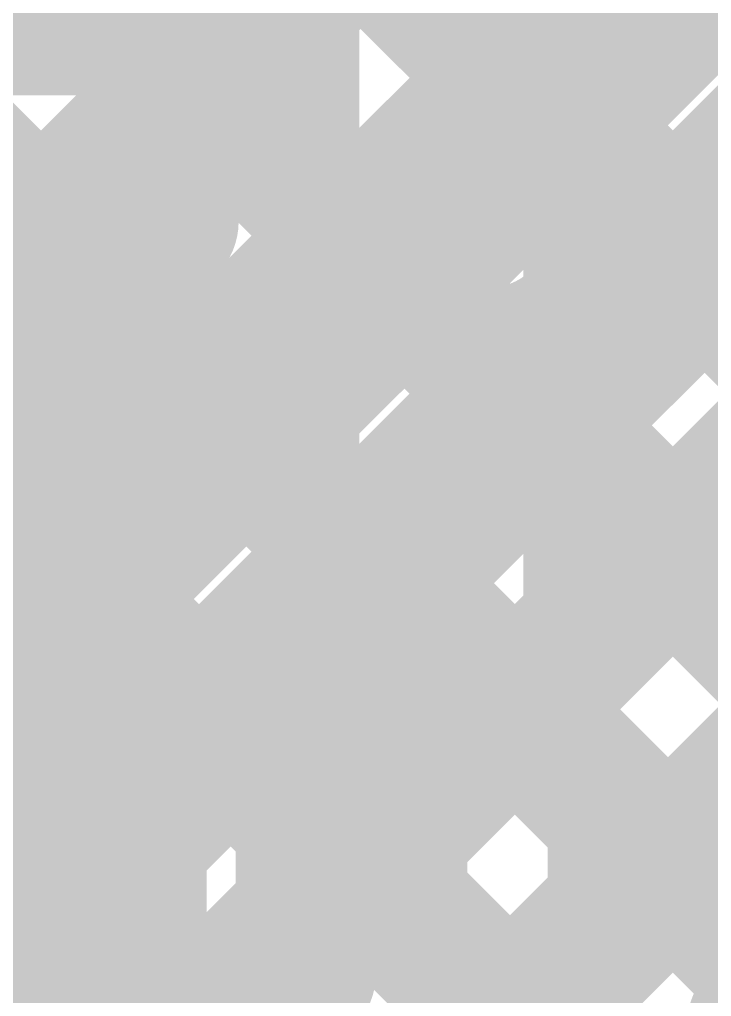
# Model space of a CAD drawing. Header units: millimetres. Extents: x 13 to 259, y -2 to 326.
# Drawn here: x 141.222 to 143.081, y 85.778 to 88.403 of the extents above; entities that cross this region are included whole.
import ezdxf

# ---------------------------------------------------------------- set-up
doc = ezdxf.new("R2010")
doc.units = ezdxf.units.MM
for name, color, linetype in [('ConnectLayer', 7, 'Continuous'), ('Mechanical14', 56, 'Continuous'), ('MidLayer2', 76, 'Continuous'), ('MidLayer3', 90, 'Continuous'), ('MidLayer4', 156, 'Continuous'), ('TopOverlay', 2, 'Continuous')]:
    doc.layers.add(name, color=color, linetype=linetype)

# ---------------------------------------------------------------- blocks, each defined once
blk = doc.blocks.new('SAMTEC_ASP_127797_01_185')
at = {"layer": 'Mechanical14', "const_width": 0.1}
for points in [[(14.4526, 7.3406), (13.4874, 7.3406)], [(14.4526, 7.3406), (13.4874, 7.3406)], [(16.9926, 7.3406), (16.0274, 7.3406)], [(16.9926, 7.3406), (16.0274, 7.3406)], [(14.7066, 6.4262), (14.7066, 7.0866)], [(14.7066, 6.4262), (14.7066, 7.0866)], [(15.7734, 6.4262), (15.7734, 7.0866)], [(15.7734, 6.4262), (15.7734, 7.0866)], [(15.5194, 6.1722), (14.9606, 6.1722)], [(15.5194, 6.1722), (14.9606, 6.1722)]]:
    blk.add_lwpolyline(points, dxfattribs=at)
at = {"layer": 'Mechanical14', "const_width": 0.05}
for points in [[(14.4276, 7.3406, 1), (14.4776, 7.3406, 1)], [(14.4276, 7.3406, 1), (14.4776, 7.3406, 1)], [(14.4276, 7.3406, 1), (14.4776, 7.3406, 1)], [(16.0024, 7.3406, 1), (16.0524, 7.3406, 1)], [(16.0024, 7.3406, 1), (16.0524, 7.3406, 1)], [(16.0024, 7.3406, 1), (16.0524, 7.3406, 1)], [(14.6816, 7.0866, 1), (14.7316, 7.0866, 1)], [(14.6816, 7.0866, 1), (14.7316, 7.0866, 1)], [(14.6816, 7.0866, 1), (14.7316, 7.0866, 1)], [(15.7484, 7.0866, 1), (15.7984, 7.0866, 1)], [(15.7484, 7.0866, 1), (15.7984, 7.0866, 1)], [(15.7484, 7.0866, 1), (15.7984, 7.0866, 1)], [(14.6816, 6.4262, 1), (14.7316, 6.4262, 1)], [(14.6816, 6.4262, 1), (14.7316, 6.4262, 1)], [(14.6816, 6.4262, 1), (14.7316, 6.4262, 1)], [(14.6816, 6.4262, 1), (14.7316, 6.4262, 1)], [(15.7484, 6.4262, 1), (15.7984, 6.4262, 1)], [(15.7484, 6.4262, 1), (15.7984, 6.4262, 1)], [(15.7484, 6.4262, 1), (15.7984, 6.4262, 1)], [(15.7484, 6.4262, 1), (15.7984, 6.4262, 1)], [(14.9356, 6.1722, 1), (14.9856, 6.1722, 1)], [(14.9356, 6.1722, 1), (14.9856, 6.1722, 1)], [(14.9356, 6.1722, 1), (14.9856, 6.1722, 1)], [(14.9356, 6.1722, 1), (14.9856, 6.1722, 1)], [(15.4944, 6.1722, 1), (15.5444, 6.1722, 1)], [(15.4944, 6.1722, 1), (15.5444, 6.1722, 1)], [(15.4944, 6.1722, 1), (15.5444, 6.1722, 1)], [(15.4944, 6.1722, 1), (15.5444, 6.1722, 1)]]:
    blk.add_lwpolyline(points, format="xyb", close=True, dxfattribs=at)
at = {"layer": 'Mechanical14', "const_width": 0.1}
for points in [[(14.4526, 7.3406, -0.414214), (14.7066, 7.0866)], [(15.7734, 7.0866, -0.414214), (16.0274, 7.3406)], [(14.9606, 6.1722, -0.414214), (14.7066, 6.4262)], [(14.9606, 6.1722, -0.414214), (14.7066, 6.4262)], [(15.7734, 6.4262, -0.414214), (15.5194, 6.1722)], [(15.7734, 6.4262, -0.414214), (15.5194, 6.1722)]]:
    blk.add_lwpolyline(points, format="xyb", dxfattribs=at)
at = {"layer": 'TopOverlay', "const_width": 0.2}
for points in [[(14.4526, 7.3406), (13.4874, 7.3406)], [(14.4526, 7.3406), (13.4874, 7.3406)], [(16.9926, 7.3406), (16.0274, 7.3406)], [(16.9926, 7.3406), (16.0274, 7.3406)], [(14.7066, 6.4262), (14.7066, 7.0866)], [(14.7066, 6.4262), (14.7066, 7.0866)], [(15.7734, 6.4262), (15.7734, 7.0866)], [(15.7734, 6.4262), (15.7734, 7.0866)], [(15.5194, 6.1722), (14.9606, 6.1722)], [(15.5194, 6.1722), (14.9606, 6.1722)]]:
    blk.add_lwpolyline(points, dxfattribs=at)
at = {"layer": 'TopOverlay', "const_width": 0.1}
for points in [[(14.4026, 7.3406, 1), (14.5026, 7.3406, 1)], [(14.4026, 7.3406, 1), (14.5026, 7.3406, 1)], [(14.4026, 7.3406, 1), (14.5026, 7.3406, 1)], [(15.9774, 7.3406, 1), (16.0774, 7.3406, 1)], [(15.9774, 7.3406, 1), (16.0774, 7.3406, 1)], [(15.9774, 7.3406, 1), (16.0774, 7.3406, 1)], [(14.6566, 7.0866, 1), (14.7566, 7.0866, 1)], [(14.6566, 7.0866, 1), (14.7566, 7.0866, 1)], [(14.6566, 7.0866, 1), (14.7566, 7.0866, 1)], [(15.7234, 7.0866, 1), (15.8234, 7.0866, 1)], [(15.7234, 7.0866, 1), (15.8234, 7.0866, 1)], [(15.7234, 7.0866, 1), (15.8234, 7.0866, 1)], [(14.6566, 6.4262, 1), (14.7566, 6.4262, 1)], [(14.6566, 6.4262, 1), (14.7566, 6.4262, 1)], [(14.6566, 6.4262, 1), (14.7566, 6.4262, 1)], [(14.6566, 6.4262, 1), (14.7566, 6.4262, 1)], [(15.7234, 6.4262, 1), (15.8234, 6.4262, 1)], [(15.7234, 6.4262, 1), (15.8234, 6.4262, 1)], [(15.7234, 6.4262, 1), (15.8234, 6.4262, 1)], [(15.7234, 6.4262, 1), (15.8234, 6.4262, 1)], [(14.9106, 6.1722, 1), (15.0106, 6.1722, 1)], [(14.9106, 6.1722, 1), (15.0106, 6.1722, 1)], [(14.9106, 6.1722, 1), (15.0106, 6.1722, 1)], [(14.9106, 6.1722, 1), (15.0106, 6.1722, 1)], [(15.4694, 6.1722, 1), (15.5694, 6.1722, 1)], [(15.4694, 6.1722, 1), (15.5694, 6.1722, 1)], [(15.4694, 6.1722, 1), (15.5694, 6.1722, 1)], [(15.4694, 6.1722, 1), (15.5694, 6.1722, 1)]]:
    blk.add_lwpolyline(points, format="xyb", close=True, dxfattribs=at)
at = {"layer": 'TopOverlay', "const_width": 0.2}
for points in [[(14.4526, 7.3406, -0.414214), (14.7066, 7.0866)], [(15.7734, 7.0866, -0.414214), (16.0274, 7.3406)], [(14.9606, 6.1722, -0.414214), (14.7066, 6.4262)], [(14.9606, 6.1722, -0.414214), (14.7066, 6.4262)], [(15.7734, 6.4262, -0.414214), (15.5194, 6.1722)], [(15.7734, 6.4262, -0.414214), (15.5194, 6.1722)]]:
    blk.add_lwpolyline(points, format="xyb", dxfattribs=at)

msp = doc.modelspace()

# ---------------------------------------------------------------- linework, layer by layer
at = {"layer": 'ConnectLayer', "const_width": 0.4}
for points in [[(133.8479, 96.1028), (144.7858, 85.1649)], [(133.8479, 96.1028), (144.7858, 85.1649)], [(134.035, 95.9156), (142.256, 87.6947)], [(137.8465, 93.8013), (143.7485, 87.8992)], [(137.8465, 93.8013), (143.7485, 87.8992)], [(137.8465, 93.8013), (143.1046, 88.5432)], [(137.3517, 93.4476), (145.6511, 85.1482)], [(137.3517, 93.4476), (145.6511, 85.1482)], [(137.3517, 93.4476), (142.6803, 88.1189)], [(133.1602, 80.5515), (143.6087, 91)], [(133.1602, 80.5515), (143.6087, 91)], [(133.1602, 80.5515), (143.6087, 91)], [(133.926, 80.4687), (143.8676, 90.4104)], [(133.926, 80.4687), (143.8676, 90.4104)], [(133.926, 80.4687), (143.8676, 90.4104)], [(139.1148, 89.9874), (143.9801, 85.122)], [(139.1148, 89.9874), (143.9801, 85.122)], [(139.1148, 89.9874), (141.8318, 87.2704)], [(133.6661, 79.3604), (143.6826, 89.3768)], [(133.6661, 79.3604), (143.6826, 89.3768)], [(133.6661, 79.3604), (143.6826, 89.3768)], [(139.1448, 89.1088), (143.3036, 84.95)], [(139.1448, 89.1088), (143.3036, 84.95)], [(139.1448, 89.1088), (141.4075, 86.8461)], [(141.1442, 86.5828), (143.3312, 88.7698)], [(134.0722, 78.9179), (143.6515, 88.4972)], [(134.0722, 78.9179), (143.6515, 88.4972)], [(138.9246, 88.4805), (145.3101, 82.095)], [(138.9246, 88.4805), (145.3101, 82.095)], [(142.0024, 86.7243), (143.6949, 88.4168)], [(141.525, 86.2), (143.714, 88.389)], [(137.283, 83.8257), (141.3173, 87.86)], [(137.8687, 87.86), (141.6108, 87.86)], [(141.0816, 87.3308), (141.6108, 87.86)], [(141.2421, 87.86), (141.4265, 87.6757)], [(143.0387, 87.7606), (145.6511, 85.1482)], [(143.0621, 87.7371), (143.7939, 87.0053)], [(127.0089, 71.0061), (143.6089, 87.6061)], [(127.0089, 71.0061), (143.6089, 87.6061)], [(141.525, 85.5223), (143.6089, 87.6062)], [(142.0024, 85.9996), (143.6089, 87.6061)], [(142.6144, 87.3363), (144.7858, 85.1649)], [(142.6379, 87.3128), (143.6842, 86.2665)], [(129.3674, 71.6675), (144.9371, 87.2372)], [(129.3674, 71.6675), (144.9371, 87.2372)], [(136.9901, 79.2902), (144.9371, 87.2372)], [(128.9034, 72.052), (143.867, 87.0156)], [(128.9034, 72.052), (143.867, 87.0156)], [(136.2164, 79.365), (143.867, 87.0156)], [(142.1901, 86.912), (143.9801, 85.122)], [(142.2136, 86.8886), (143.2811, 85.821)], [(141.525, 84.6738), (143.6457, 86.7944)], [(142.0024, 85.995), (142.0024, 86.7243)], [(141.7893, 86.4643), (143.3036, 84.95)], [(142.0024, 86.2512), (143.3036, 84.95)], [(141.525, 80.8316), (141.525, 86.2)], [(141.525, 85.88), (143.5612, 83.8439)], [(139.1359, 82.9049), (141.8433, 85.6122)], [(141.8181, 85.587), (145.3101, 82.095)]]:
    msp.add_lwpolyline(points, dxfattribs=at)
at = {"layer": 'ConnectLayer', "const_width": 0.2}
for points in [[(143.0046, 88.5432, 1), (143.2046, 88.5432, 1)], [(142.5803, 88.1189, 1), (142.7803, 88.1189, 1)], [(141.1421, 87.86, 1), (141.3421, 87.86, 1)], [(141.2173, 87.86, 1), (141.4173, 87.86, 1)], [(141.5108, 87.86, 1), (141.7108, 87.86, 1)], [(141.5108, 87.86, 1), (141.7108, 87.86, 1)], [(142.9387, 87.7606, 1), (143.1387, 87.7606, 1)], [(142.9621, 87.7371, 1), (143.1621, 87.7371, 1)], [(142.156, 87.6947, 1), (142.356, 87.6947, 1)], [(141.3265, 87.6757, 1), (141.5265, 87.6757, 1)], [(140.9806, 87.3298, 1), (141.1806, 87.3298, 1)], [(140.9816, 87.3308, 1), (141.1816, 87.3308, 1)], [(140.9816, 87.3308, 1), (141.1816, 87.3308, 1)], [(142.5144, 87.3363, 1), (142.7144, 87.3363, 1)], [(142.5379, 87.3128, 1), (142.7379, 87.3128, 1)], [(141.7318, 87.2704, 1), (141.9318, 87.2704, 1)], [(142.0901, 86.912, 1), (142.2901, 86.912, 1)], [(142.1136, 86.8886, 1), (142.3136, 86.8886, 1)], [(141.3075, 86.8461, 1), (141.5075, 86.8461, 1)], [(141.9024, 86.7243, 1), (142.1024, 86.7243, 1)], [(141.9024, 86.7243, 1), (142.1024, 86.7243, 1)], [(141.0432, 86.5818, 1), (141.2432, 86.5818, 1)], [(141.0442, 86.5828, 1), (141.2442, 86.5828, 1)], [(141.0442, 86.5828, 1), (141.2442, 86.5828, 1)], [(141.6893, 86.4643, 1), (141.8893, 86.4643, 1)], [(141.9024, 86.2512, 1), (142.1024, 86.2512, 1)], [(141.425, 86.2, 1), (141.625, 86.2, 1)], [(141.425, 86.2, 1), (141.625, 86.2, 1)], [(141.9024, 85.9996, 1), (142.1024, 85.9996, 1)], [(141.9024, 85.995, 1), (142.1024, 85.995, 1)], [(141.9024, 85.995, 1), (142.1024, 85.995, 1)], [(141.9024, 85.995, 1), (142.1024, 85.995, 1)], [(141.425, 85.88, 1), (141.625, 85.88, 1)], [(141.7433, 85.6122, 1), (141.9433, 85.6122, 1)], [(141.7433, 85.6122, 1), (141.9433, 85.6122, 1)], [(141.7443, 85.6132, 1), (141.9443, 85.6132, 1)], [(141.7181, 85.587, 1), (141.9181, 85.587, 1)]]:
    msp.add_lwpolyline(points, format="xyb", close=True, dxfattribs=at)
at = {"layer": 'ConnectLayer', "const_width": 0.4}
for points in [[(140.9224, 86.948, -0.199574), (141.0816, 87.3308)], [(140.9224, 86.948, -0.198912), (141.0806, 87.3298)], [(140.985, 86.2, -0.199574), (141.1442, 86.5828)], [(140.985, 86.2, -0.198912), (141.1432, 86.5818)], [(143.3775, 85.025, -0.813383), (143.9295, 86.0398)], [(142.0024, 85.995, -0.199574), (141.8433, 85.6122)], [(142.0024, 85.995, -0.198912), (141.8443, 85.6132)]]:
    msp.add_lwpolyline(points, format="xyb", dxfattribs=at)
at = {"layer": 'MidLayer2', "const_width": 0.12}
for points in [[(139.6408, 85.9657), (142.6001, 88.925)], [(139.7733, 85.6457), (142.92, 88.7925)], [(140.8708, 84.6957), (143.4209, 87.2458)], [(141.0033, 84.3757), (143.7409, 87.1133)]]:
    msp.add_lwpolyline(points, dxfattribs=at)
at = {"layer": 'MidLayer3'}
for points, const_width in [([(141.6369, 88.35), (144.1908, 90.904)], 0.3), ([(141.4624, 86.948), (144.1908, 89.6764)], 0.4), ([(132.1257, 88.35), (141.6369, 88.35)], 0.3), ([(141.4624, 85.995), (141.4624, 86.948)], 0.4), ([(138.7531, 83.2857), (141.4624, 85.995)], 0.4)]:
    msp.add_lwpolyline(points, dxfattribs=dict(at, const_width=const_width))
for points, const_width in [([(141.5619, 88.35, 1), (141.7119, 88.35, 1)], 0.15), ([(141.5619, 88.35, 1), (141.7119, 88.35, 1)], 0.15), ([(141.3624, 86.948, 1), (141.5624, 86.948, 1)], 0.2), ([(141.3624, 86.948, 1), (141.5624, 86.948, 1)], 0.2), ([(141.3624, 85.995, 1), (141.5624, 85.995, 1)], 0.2), ([(141.3624, 85.995, 1), (141.5624, 85.995, 1)], 0.2)]:
    msp.add_lwpolyline(points, format="xyb", close=True, dxfattribs=dict(at, const_width=const_width))
at = {"layer": 'MidLayer4', "const_width": 0.15}
for points in [[(142.65, 86.7366), (142.65, 90.55)], [(142.06, 86.0249), (142.06, 90.3701)], [(141.5, 85.875), (141.5, 90.2914)], [(142.35, 86.4366), (142.65, 86.7366)], [(142.7408, 86.0907), (143.2, 86.55)], [(142.35, 84.75), (142.35, 86.4366)], [(142.7408, 84.0233), (142.7408, 86.0907)], [(140.325, 84.2899), (142.06, 86.0249)], [(139.175, 83.55), (141.5, 85.875)]]:
    msp.add_lwpolyline(points, dxfattribs=at)
at = {"layer": 'MidLayer4', "const_width": 0.075}
for points in [[(142.6125, 86.7366, 1), (142.6875, 86.7366, 1)], [(142.6125, 86.7366, 1), (142.6875, 86.7366, 1)], [(142.3125, 86.4366, 1), (142.3875, 86.4366, 1)], [(142.3125, 86.4366, 1), (142.3875, 86.4366, 1)], [(142.7033, 86.0907, 1), (142.7783, 86.0907, 1)], [(142.7033, 86.0907, 1), (142.7783, 86.0907, 1)], [(142.0225, 86.0249, 1), (142.0975, 86.0249, 1)], [(142.0225, 86.0249, 1), (142.0975, 86.0249, 1)], [(141.4625, 85.875, 1), (141.5375, 85.875, 1)], [(141.4625, 85.875, 1), (141.5375, 85.875, 1)]]:
    msp.add_lwpolyline(points, format="xyb", close=True, dxfattribs=at)

# ---------------------------------------------------------------- block references
at = {"rotation": 270}
msp.add_blockref('SAMTEC_ASP_127797_01_185', (135.4, 102.2907), dxfattribs=at)

doc.saveas('drawing.dxf')
